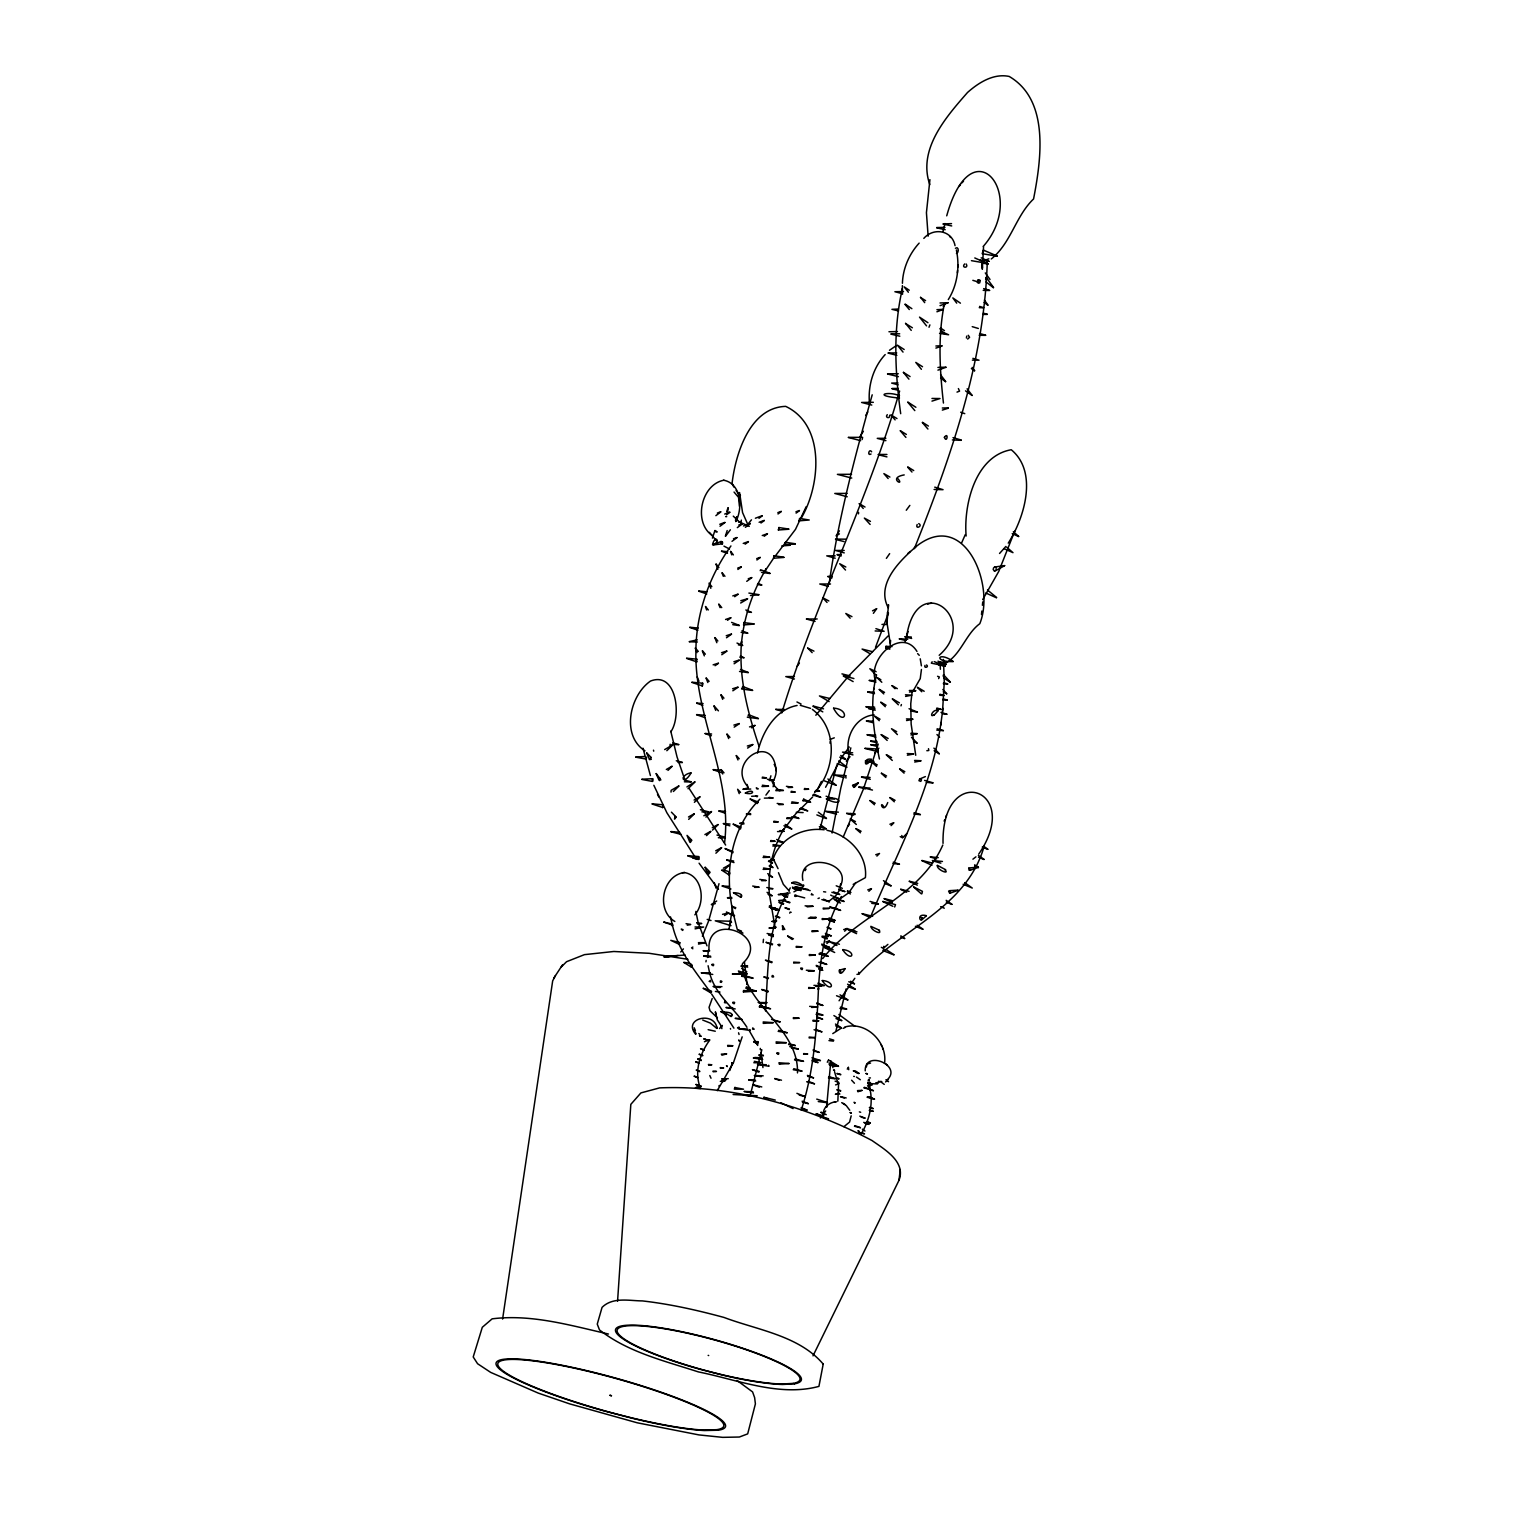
<?xml version="1.0" encoding="UTF-8"?>
<svg xmlns="http://www.w3.org/2000/svg" width="1513" height="1513" viewBox="0 0 1513 1513"><rect width="100%" height="100%" fill="white"/><g stroke="black" fill="none" stroke-linecap="round" stroke-linejoin="round"><path stroke-width="1.5" d="M782.996 929.947L782.372 925.672M840.566 883.951L840.188 887.999M876.575 674.911C869.294 702.467 873.568 731.536 879.431 758.978M902.542 294.279L902.315 288.737M943.166 664.566C960.925 655.999 964.897 634.76 979.8 623.678C995.97 583.867 963.024 505.758 913.928 548.368M888.263 353.153L896.869 355.328M888.963 331.744L897.474 331.574M898.136 384.832L891.649 383.092L898.041 382.978M899.479 398.051C871.658 395.612 887.772 390.732 899.516 395.706M887.62 374.014L898.4 376.661M902.296 290.912L902.391 285.617M943.469 659.422L944.263 682.231L942.542 711.394M771.8 780.443L774.24 785.985L773.483 784.793L777.871 789.483M827.895 576.604L832.112 577.796M844.235 552.888L835.554 550.467L844.197 550.448M832.074 895.828L830.694 895.11M828.405 586.439L819.762 583.999L830.505 583.999M806.524 619.044L817.19 618.968M775.772 709.408L784.377 709.427M730.363 923.535L730.836 921.36L731.573 922.325M731.025 925.672L715.252 920.812L731.006 921.266M724.576 842.836C732.614 777.001 694.864 717.427 695.885 652.443C695.791 614.335 708.841 576.831 730.93 545.947M812.821 795.006L820.632 797.351M890.23 643.347L887.015 622.789L888.471 604.708L888.32 607.961C875.705 584.094 899.516 561.001 916.14 546.533M799.904 808.604L807.753 810.93L801.077 807.753L800.301 809.342M887.015 622.789L887.129 619.838M887.318 615.432L887.45 612.311M901.408 704.566L900.991 705.852M801.247 1109.994C814.164 1070.674 816.736 1028.935 818.495 987.857L818.401 989.672C820.178 957.578 824.944 924.67 841.379 896.509M987.27 261.238C984.566 361.04 950.958 456.85 914.344 548.652M817.115 1015.601L817.209 1013.842M826.722 1105.057L826.59 1107.346L830.826 1060.745M904.207 474.912C887.034 477.9 905.266 487.243 897.89 478.694M711.658 991.734L710.599 992.736L703.28 988.405M876.575 608.888L873.36 613.332M889.644 553.645L886.372 558.354M834.287 737.833L830.202 739.327M948.292 299.593C957.464 284.992 959.866 266.685 956.386 249.948M617.569 1301.18L630.826 1104.358L640.907 1092.916L659.611 1087.885C733.257 1084.821 807.223 1106.362 872.018 1140.537C884.254 1149.237 906.192 1161.662 898.987 1180.31L813.011 1355.856M953.077 661.616C933.048 662.108 937.965 650.59 953.152 661.446M765.483 1010.892C768.377 971.516 766.278 928.396 787.29 893.237M957.37 272.87L957.54 270.411M957.729 267.271L957.899 264.926M733.616 914.873C724.084 875.025 729.55 828.954 759.923 799.167M907.214 633.039C918.902 570.704 980.254 619.441 939.176 655.299M873.682 689.55L873.776 688.377M921.436 669.503L920.244 678.618L912.887 691.384M906.23 640.112L906.817 633.72M902.41 283.29C902.921 268.406 909.162 254.071 919.148 243.12M841.947 673.871L850.193 675.971M763.157 942.599L763.479 939.308M884.5 1063.412C887.828 1042.211 865.966 1020.613 844.67 1027.081M890.136 645.143L890.609 640.453M982.391 605.295L982.75 601.909M981.483 614.505L981.842 611.044M1004.632 565.578L994.741 567.035M929.89 324.879L929.001 327.262M920.434 297.418L925.578 300.633M920.604 297.323L924.689 302.638M926.542 325.862L919.526 317.125L927.942 322.704M921.398 369.304L915.781 362.401L922.533 366.732M905.549 323.479L912.377 327.791M876.122 671.734L869.824 668.727L875.781 674.836M910.07 376.586L903.431 372.33M903.034 352.094L897.379 345.153L904.169 349.522M908.367 292.236L904.15 286.865L909.256 290.231M888.15 478.524L883.876 473.607L889.909 477.068M898.987 1180.31L900.273 1169.53M833.512 708.235C844.481 728.018 851.252 709.37 833.682 708.122M863.261 508.5L859.1 503.621L865.02 507.025M807.677 648.15L813.937 651.12M740.765 524.671L741.332 520.113M707.573 957.464L708.481 950.069M736.339 521.247L736.907 516.671M727.583 512.472L728.15 507.895M758.335 788.878L756.273 787.914L757.03 788.992M870.505 917.105C896.642 853.351 931.195 791.564 941.048 722.401M829.086 584.377C837.918 520.094 854.769 457.21 872.207 394.817M940.651 725.446L942.958 708.292M772.481 782.58C775.583 777.323 778.098 769.777 774.145 764.387M750.429 1096.131L743.488 1095.072L754.798 1096.244M837.843 1101.124L838.524 1085.01L834.533 1071.715M652.595 781.275L652.614 778.703L652.538 781.446L641.909 779.441M502.6 1319.052L552.68 980.84L555.441 975.601M983.545 246.77L982.334 269.238L982.032 264.435L982.485 267.669M832.074 833.02L840.774 788.178L850.836 747.857M761.833 1049.776L750.126 1095.771M747.611 1028.991L738.703 1028.764L750.278 1030.504L749.881 1029.521M729.058 929.058L732.651 907.119M946.722 215.829C972.046 124.312 1028.575 194.837 983.185 246.487M686.921 786.949L694.826 781.843M912.263 690.495L910.75 703.753L911.148 724.084L915.724 755.29M700.027 1087.507C701.9 1090.173 698.136 1084.254 695.242 1088.169L700.614 1088.528M810.174 890.609L795.176 886.94M929.928 179.65L926.429 212.671L928.131 236.179M942.864 309.579L936.925 311.773M947.97 302.713L940.027 302.978M945.871 367.356L937.928 370.137M698.817 1033.53L699.838 1034.419M836.027 1030.637L846.107 988.916M944.244 304.416C937.795 336.888 939.743 370.363 943.45 403.044M739.422 506.325L738.552 497.342L734.051 492.065M902.278 289.04C892.954 329.91 894.977 372.463 900.689 413.692M834.609 1070.542L833.493 1069.994L834.438 1070.164M752.604 690.287L742.713 686.505L742.089 688.264M978.779 854.032C1023.998 788.141 941.464 761.152 943.034 843.346M719.015 883.668L708.595 921.058L702.372 936.244M796.292 812.292L803.119 812.594M827.535 798.769L834.363 799.072L826.098 796.216M886.372 624.491L881.984 624.434M978.344 328.472L972.235 326.657M934.107 489.456L943.053 489.682L934.75 487.148M989.559 290.326L983.677 288.605M987.27 314.42L983.015 314.401M985.549 335.356L979.138 335.262M819.876 829.446L836.897 764.878M900.292 430.713L906.363 434.42M903.412 372.406L908.935 379.158M646.316 758.732L646.543 757.124M696.736 659.819L696.736 661.805M807.715 648.037L812.141 652.67M698.514 857.171L698.628 859.441L698.949 856.585L687.848 855.677M757.54 753.001C762.022 732.595 774.921 709.654 797.105 705.455M782.372 929.247L783.299 928.755A2.402 2.383 -66.2 0 1 784.264 928.982M942.958 231.3L945.02 223.527M905.02 641.701L908.065 631.583M756.784 802.703L758.202 802.59M697.493 923.762L696.85 922.684M934.145 714.741C928.717 718.713 932.897 708.311 937.909 710.694M742.183 1036.859L733.446 1062.712L717.257 1090.646L718.429 1089.19M856.963 974.353L858.949 974.107L858.665 972.254M769.777 779.857L770.911 775.791M773.105 786.76L774.24 782.713M858.571 512.377L858.495 513.834M729.852 1070.504L730.892 1066.854M878.202 744.093L863.45 789.011L843.195 837.086M899.63 391.035C867.97 501.049 815.015 603.422 781.824 712.926M739.403 1027.951L737.55 1027.97L739.044 1027.024M717.294 531.933L715.025 530.496L716.084 532.065M725.389 536.132L727.186 530.533M806.221 506.628L795.498 529.361L775.167 556.198M672.85 925.237L663.64 922.041L672.585 924.14L672.15 925.899M679.11 943.015L679.564 944.339L679.848 942.675M881.776 1081.549L880.301 1081.398M712.434 538.117L714.874 530.666M970.987 869.351L969.114 870.259L968.679 868.197M978.854 282.156L972.84 280.34M983.62 307.706L979.592 306.401M735.45 520.377L736.736 516.689M726.694 511.602L727.98 507.914M983.242 252.047L983.526 250.099L982.164 253.673L997.218 256.245M986.533 263.243L971.441 260.671M988.102 264.037L981.71 263.016M989.01 261.371L981.18 257.815M1014.693 531.214L998.75 571.422L982.712 599.602M875.516 647.318L888.49 613.03M900.386 430.883L905.909 437.389M878.24 749.597L878.297 751.715L865.058 748.481M948.178 302.751L940.027 305.664M660.878 779.933L656.264 773.54M932.14 661.786L931.308 663.148L944.358 665.815L934.24 661.616M898.93 394.477L899.138 398.449M845.71 775.639L845.975 778.079M984.32 845.597C966.845 908.897 899.668 929.171 859.138 973.805M821.389 781.446L817.19 790.297M670.202 744.245L670.013 745.323M944.15 821.124L944.698 819.8M945.89 816.755L946.419 815.431M730.457 1068.008L731.97 1064.339M988.972 261.314L980.367 259.971M670.94 731.63C681.72 716.027 676.576 670.997 650.533 681.039C629.559 695.545 620.954 735.734 644.973 750.826M869.256 1087.847L871.091 1083.516M748.16 715.838L748.462 714.684L758.429 718.486M735.81 521.607C742.978 508.368 741.332 483.441 723.687 480.226M961.606 542.94L965.294 534.6M760.245 570.685L760.604 569.739L770.098 573.351M964.764 413.635L960.698 412.236M773.843 555.952L773.559 558.221L783.885 557.446M773.748 558.127L774.07 555.687M785.342 542.467L785.058 544.718L795.308 543.961M712.188 998.542L709.049 1007.355L710.032 1010.797L717.427 1017.814M956.443 253.465C959.488 252.406 958.448 245.692 955.441 248.264M826.041 828.916L819.384 826.609M835.933 785.285L824.453 780.878M855.828 882.552L848.774 892.746L839.715 899.081M710.391 991.318L710.599 992.736M788.84 890.741L790.278 887.904M942.826 845.011C919.242 898.268 857.512 914.609 822.656 958.618M829.994 743.205L830.334 741.105M861.351 1133.823C870.221 1118.523 874.684 1099.365 867.857 1082.438M905.587 323.347L911.242 330.382M917.162 524.5C914.892 529.985 923.384 525.938 918.75 523.593M907.819 402.231L914.817 410.609M966.731 336.113L966.429 338.023M1018.703 536.415L1013.313 531.725M825.587 787.29L841.852 757.105L849.247 747.025M996.102 569.871L994.306 571.101L993.133 569.323M993.341 568.283L994.325 567.186M801.36 517.957C820.576 485.2 825.493 425.115 785.682 406.373C749.881 407.451 735.564 453.805 732.084 483.271L733.786 486.997M924.973 665.398C923.422 668.803 929.682 667.063 926.561 664.945M839.185 890.779L835.516 895.999L828.67 901.445M847.261 1069.143L848.339 1067.346M900.235 836.613L902.505 837.805L901.786 835.498M730.59 1029.124L730.401 1028.518M883.743 806.694C878.977 799.356 882.798 815.431 887.734 802.552M871.242 759.28C862.977 757.502 865.247 768.093 867.781 762.344M945.701 381.598L940.556 374.789M865.625 415.508L867.819 411.971M860.084 436.501L863.375 431.243M712.547 544.604C715.309 533.597 721.266 542.335 712.661 544.737M805.048 870.675L806.07 869.086M708.084 871.866L708.5 874.249L709.994 872.453M883.989 949.332L882.836 950.504L893.861 954.892M561.001 967.223L566.562 961.701L584.434 954.646L613.824 951.488L649.285 953.303L687.904 959.299M839.393 530.836L836.103 535.848L839.412 533.862M743.753 622.6L754.041 623.886M743.639 624.869L744.056 622.354M553.834 978.06L562.571 964.802M888.112 1079.507L885.559 1081.965M651.365 759.28L649.607 759.621L646.618 753.02M709.862 1039.923C700.387 1052.745 694.543 1069.729 699.479 1085.521M948.594 891.1L949.71 893.313L958.069 890.344M773.824 557.862L764.595 571.706L766.316 568.642C752.358 591.734 743.621 617.928 741.332 644.841L741.559 641.493C738.42 677.351 747.744 712.68 759.072 746.382M1008.244 543.148C1024.566 517.635 1038.202 471.924 1011.251 449.739C975.393 456.037 963.535 504.434 966.126 535.999M839.072 1000.774L854.826 978.287M820.368 1117.994L825.701 1110.977M694.826 914.835C705.89 902.429 702.637 875.346 684.292 872.547C662.24 875.384 655.64 910.391 674.836 921.455M797.219 666.231L799.394 663.091M906.268 510.24L909.843 505.399M839.81 887.072C854.769 861.294 796.651 850.665 802.892 880.415M725.578 536.207L730.363 529.777M972.065 395.498L965.54 390.865M985.663 279.64L985.852 277.692M678.789 785.947L671.167 790.316L671.016 792.093M690.987 772.821C678.599 775.11 682.798 786.911 691.044 773.03M815.829 715.252L849.436 675.101L888.15 635.914M1005.842 546.458L999.545 553.474M943.204 306.685L945.341 304.037M747.006 525.295L751.45 519.829M765.918 795.119L769.304 790.58M732.973 852.689L724.992 848.547L733.03 851.611M846.334 761.209L850.041 756.708M734.391 916.216L726.353 912.15L734.58 915.535M885.181 354.572C872.831 367.924 867.592 386.609 869.597 404.519M919.261 655.318L917.616 653.597M874.892 752.85L878.864 748.141M958.977 186.477L960.509 184.681M962.117 182.789L963.516 181.144M887.28 414.657C884.367 417.72 890.59 419.233 889.663 415.205M814.618 792.396C835.762 769.966 838.599 729.153 812.368 709.408M977.871 280.075L977.266 282.288M812.576 797.067L795.914 813.616L782.656 830.788L783.885 828.954C771.876 848.698 767.866 872.32 769.361 895.166L769.209 893.162L775.167 928.207M680.737 951.98L683.403 948.878M796.481 896.093L795.611 896.396A2.364 2.345 -59.3 0 1 794.684 896.169L794.987 894.977A2.364 2.345 -60.1 0 1 795.914 895.223L796.368 895.545M706.174 960.396L705.928 961.833M867.63 763.573L871.356 759.413M719.526 1028.556L722.363 1025.436M854.694 786.987L858.401 782.921M933.88 715.346L938.041 710.845M702.656 683.214L702.335 685.919L702.656 683.214L691.971 682.212M943.299 676.387L943.299 675.063M858.117 1073.474L859.157 1073.436M891.081 825.625L893.748 822.921M666.836 750.713L672.226 745.379M876.897 856.074L879.526 853.483L875.743 854.713M667.971 770.42L672.037 766.41M902.75 837.559L906.817 833.587M673.38 791.488L678.864 786.136M688.037 788.727L694.902 782.051M722.798 1081.795L725.786 1078.901M694.391 802.325L699.933 796.973M991.28 258.988C1011.138 242.988 1015.582 216.094 1033.568 198.96C1041.171 159.64 1049.852 100.217 1009.19 76.444C993.663 73.154 978.665 82.591 967.545 92.463C945.814 117.239 917.559 149.409 929.795 184.605M688.661 819.365L694.24 813.975M705.909 817.077L711.507 811.706M868.878 891.289L871.488 888.793M706.514 835.611L710.732 831.564M712.453 830.107L718.089 824.717M841.02 972.424C838.429 963.894 837.767 980.802 845.105 968.755M881.322 947.289L883.289 948.329L883.838 946.287M926.278 915.63C915.252 912.831 921.379 924.859 922.136 917.861M715.895 853.219L721.588 847.828M690.193 839.847L690.344 842.457L691.744 840.32M723.536 870.599L729.247 865.228M826.892 943.526L829.54 941.029M844.632 931.176L847.337 928.642M743.167 789.294L750.732 789.048M778.798 527.545L788.765 529.039M778.325 529.909L779.063 527.526M742.845 963.251C772.803 935.166 705.323 909.786 709.086 950.712M883.611 948.14L887.904 944.377M785.455 542.297L795.346 543.772M921.909 919.715L926.391 915.8M785.152 544.718L785.644 542.202M779.706 1063.904L778.968 1062.769L789.181 1063.526L779.252 1064.112M854.372 1076.481L853.691 1076.367M832.774 1033.606L841.323 1028.121M725.975 1002.835L724.462 1002.646L725.124 1001.19M710.826 981.842L709.181 981.407L710.467 980.329M907.781 553.512L910.259 551.451M742.202 976.093L742.108 974.939M887.072 1079.96C903.034 1065.549 864.528 1049.36 865.228 1070.826M964.708 263.924C960.642 267.896 969.001 268.69 966.259 264.019M889.493 350.278L895.942 345.872M972.916 859.176L975.923 856.85M923.819 238.373C933.521 227.234 952.112 230.146 955.043 245.673M819.346 898.003L818.041 898.514M715.876 515.668L720.755 511.98M726.543 514.798L729.796 512.34M720.963 541.541L722.382 541.957M720.018 526.24L724.897 522.571M737.323 527.621L742.221 523.971M745.379 527.299L750.278 523.668M758.959 518.316L762.23 515.876M732.008 541.332L736.907 537.701M760.982 523.006L764.273 520.585M778.004 513.985L781.294 511.564M745.134 544.188L748.405 541.767M764.141 536.302L767.45 533.881M796.103 513.115L799.412 510.694M871.034 454.032C866.873 456.415 869.2 447.848 871.658 451.782M737.89 569.474L741.2 567.072M756.897 559.98L760.207 557.559M734.902 1087.299L734.372 1089.133L743.526 1089.19L735.129 1087.582M746.741 581.332L751.715 577.758M734.694 596.708L738.004 594.325M727.488 620.292L730.817 617.928M726.486 637.748L731.498 634.212M721.777 654.732L726.826 651.214M715.063 665.701L718.429 663.375M734.127 663.772L739.195 660.273M732.84 690.798L737.947 687.318M825.72 892.008L823.602 891.724M734.164 727.148L739.309 723.725M711.432 904.509L716.689 901.01M751.488 727.81L754.93 725.54M747.592 748.084L752.793 744.68M827.289 1062.239L828.481 1060.046M944.963 869.918C950.202 874.911 936.887 870.107 937.266 865.531M921.871 893.805L922.419 891.365L913.776 886.94M724.5 915.516L728.169 913.322M740.67 603.006L747.535 598.959M664.68 749.578L672.15 745.19M800.018 888.623L793.909 891.838M666.325 769.512L671.961 766.221M769.342 906.06L776.926 910.372L770.93 908.046M694.089 800.055L699.876 796.765M688.491 817.001L694.183 813.767M703.829 815.772L711.45 811.498M738.552 1032.793L739.063 1034.495M712.264 827.724L718.032 824.509M704.907 834.571L710.675 831.356M843.951 1126.674L849.549 1122.098L851.195 1115.838M683.422 777.19L684.538 778.609M715.706 850.817L721.531 847.62M611.498 1395.743L609.777 1395.232L611.384 1395.761M995.138 570.968L1004.651 565.654M723.346 868.197L729.19 865.02M919.658 779.025L918.939 780.689L920.793 781.389L921.512 779.706L919.658 779.025L925.37 776.585M858.268 782.769L852.538 785.474L853.824 787.46M853.2 884.367L865.398 877.635C867.857 854.75 848.282 834.911 826.987 830.297M659.725 777.966L659.592 780.613M803.592 884.954C805.181 888.623 797.389 879.242 791.753 882.817M754.287 1029.086L753.512 1029.275A2.459 2.421 -73.7 0 1 752.547 1029.029L752.869 1027.8M938.646 678.599L939.346 676.973L937.568 676.292M773.691 976.812L772.935 977.001A2.421 2.383 -71.2 0 1 771.97 976.755L772.292 975.545A2.421 2.383 -71.4 0 1 773.238 975.79M813.2 894.902L811.271 894.694L811.8 893.578M872.509 610.836L876.67 608.661M950.051 893.237L950.486 890.987M968.944 867.97L978.173 867.138M860.689 1112.282L859.365 1111.866M786.23 1042.646L776.131 1041.871L776.604 1043.214M763.535 1023.355L763.214 1021.937L773.313 1022.675L763.365 1023.374M713.625 544.661L721.134 541.408M743.734 991.98L753.474 991.318L743.583 990.523L743.261 991.885M682.685 930.438L681.247 929.133L683.063 929.625M742.807 973.767L732.33 974.032L742.807 973.88M843.119 1028.348L844.935 1027.592M869.275 1080.377L868.065 1080.244L869.37 1079.828M889.909 824.245L893.616 822.769M740.576 827.025L740.67 828.765M769.342 907.233L770.249 905.89M978.249 279.81L979.8 279.943M717.332 513.058L720.718 511.772M724.689 514.061L729.777 512.151M719.772 524.273L724.859 522.382M704.434 1041.719L709.086 1039.979M755.384 518.221L762.193 515.687M738.779 525.03L742.202 523.763M970.117 870.334L978.211 867.327M777.833 512.623L781.256 511.356M743.431 525.976L750.259 523.46M759.11 522.269L764.254 520.377M795.951 511.772L799.394 510.505M733.483 538.76L736.888 537.512M762.249 535.545L767.413 533.673M983.11 260.917L988.859 258.836M743.242 543.432L748.387 541.559M756.727 558.6L760.188 557.37M737.72 568.094L741.162 566.864M867.724 889.909L871.356 888.642M748.235 578.76L751.696 577.55M835.592 1084.897L839.261 1083.63M732.784 595.914L737.985 594.117M839.053 1093.048L835.384 1094.296L839.904 1094.012M935.904 348.103L941.956 346.042M725.578 619.479L730.798 617.72M726.24 635.725L731.479 634.004M843.649 929.625L847.204 928.471M931.97 401.115L939.989 398.543L931.97 398.449M721.531 652.708L726.788 651.006M942.334 410.099L948.348 408.188M713.134 664.831L718.41 663.167M733.881 661.748L739.157 660.065M825.909 941.994L829.408 940.878M732.595 688.755L737.928 687.11M858.117 1091.63L861.994 1090.457M733.9 725.086L739.29 723.517M740.803 600.699L747.517 598.751M749.521 726.902L754.911 725.332M839.564 970.155L844.992 968.566M711.488 904.717L715.309 903.62M759.507 1006.902L759.791 1005.597M747.346 746.004L752.774 744.472M721.852 1055.204L726.675 1053.88L721.285 1054.164M743.148 789.162L748.368 787.838M745.361 793.02C754.249 787.895 755.63 795.554 745.379 793.152M879.091 930.382C882.76 935.601 870.921 930.363 870.883 926.353L879.564 930.344M866.022 761.682L867.346 761.833M853.086 785.096L854.864 785.758M927.696 604.141L929.095 603.8M930.457 603.46L931.516 603.214M760.32 1048.396L760.32 1049.606A2.44 2.402 -76.1 0 0 761.266 1049.852M835.1 1101.956C828.443 1102.58 821.616 1108.953 823.715 1116.046M713.72 544.869L722.476 543.829L722.571 542.259M722.552 914.325L728.169 913.096M689.361 641.588L697.266 639.867M941.105 663.337L945.077 662.486L938.987 662.202M695.072 928.85L703.677 927.053L695.015 926.996M698.495 944.093L704.963 942.75M909.464 692.103L915.668 690.836M905.606 696.415L911.809 695.148L905.455 694.789M906.571 720.547L912.774 719.318M675.195 816.472L674.495 819.119L676.141 817.152M910.939 734.94L917.124 733.767M907.384 755.195L913.53 754.06M687.242 925.181L690.533 924.575M698.231 924.178L701.54 923.573M914.703 762.041L920.85 760.926M725.616 516.614L726.713 516.652M870.561 1063.053L867.119 1063.998L866.363 1066.93M983.412 250.118L997.313 256.075M663.148 804.821L662.713 807.507L663.148 804.821L652.216 803.819M776.282 1043.308L786.23 1042.76M692.841 948.783L691.554 947.857L692.878 947.043M666.06 956.859L670.675 956.254L667.025 956.538M727.829 1046.391L732.727 1045.823M790.032 892.916L780.821 893.994L786.855 894.24M787.479 893.483L778.23 894.561L788.292 894.902M778.609 900.575L785.569 899.781M708.595 1065.152L711.848 1064.774L708.424 1064.433M720.415 1068.31L723.668 1067.951L720.245 1067.611M713.19 1071.79L716.462 1071.431L713.02 1071.091M772.008 921.398L776.68 920.887M769.209 927.98L776.245 927.223M720.301 1081.341L725.219 1080.812L721.777 1080.471M664.037 956.916L685.03 954.968M664.283 956.897L678.146 955.441M834.306 1102.05L836.594 1101.804M798.996 520.926L799.583 518.411L809.228 519.999L798.921 520.85M874.136 714.855C855.942 716.33 844.367 737.115 849.001 754.041M708.632 1040.396L707.762 1039.998L708.878 1039.809M778.401 529.985L788.727 529.247M807.148 906.854L812.954 906.325M823.242 909.01L829.048 908.481M684.708 872.528L682.458 872.717M810.401 918.051L816.245 917.54L810.325 917.124M808.339 918.221L816.226 917.54M822.164 919.526L828.065 919.015L822.164 918.599M743.545 624.945L754.004 624.075M811.951 931.686L817.89 931.195M851.554 474.288L837.389 474.363L851.762 478.07M750.467 595.517L758.826 594.836M822.07 937.114L828.008 936.623M796.16 947.327L802.098 946.854L796.178 946.4M967.658 339.063L969.568 337.304L968.263 335.281M819.176 954.381L825.133 953.928L819.195 953.455M809.266 955.516L815.223 955.062M746.457 813.956L750.618 813.635M793.625 963.062L799.564 962.627M781.786 545.909L789.937 545.304M743.829 823.015L739.63 823.337L743.923 823.999M808.301 971.27L814.259 970.835M861.956 1090.362L857.512 1090.589L857.833 1091.611M815.904 986.419L821.843 986.003M808.604 988.405L814.542 988.008L808.623 987.497M811.63 1007.431L817.568 1007.053M727.507 897.701L731.725 897.436M949.502 890.665L958.032 890.136M729.379 873.001C725.937 877.578 736.245 871.261 721.625 870.107L728.736 874.684M793.304 1018.571L799.223 1018.211L793.323 1017.644M812.973 1021.162L818.892 1020.821L812.992 1020.254M723.914 480.207C700.973 484.425 692.897 522.647 712.472 535.678M936.925 309.692L942.977 309.352M809.133 1037.956L815.072 1037.615L809.152 1037.048M751.639 796.292L757.673 795.951M635.838 756.954L644.33 756.538M741.162 966.013L747.554 965.691M803.592 1054.239L807.545 1054.031M641.909 779.233L652.614 778.703M772.84 846.032L779.857 845.672L773.048 844.594M762.155 778.098L766.486 777.89L762.382 777.134M769.285 780.538L773.597 780.349M761.966 786.552L768.453 786.268M788.197 787.554L792.49 787.365M775.866 790.675L780.197 790.486M804.254 789.446L808.547 789.256M779.063 790.732L783.356 790.524M935.885 346.004L941.956 345.739M790.977 792.245L795.29 792.056L791.242 791.299M815.223 791.431L819.498 791.242M791.469 803.233L797.937 802.949M778.968 804.689L783.28 804.5M786.76 818.609L791.072 818.438M773.654 822.164L778.004 821.994M937.928 367.451L945.984 367.167M777.531 831.583L784.018 831.337M770.571 841.455L774.921 841.304M763.063 857.493L769.625 857.266M728.264 1078.674L721.701 1078.882L726.183 1079.771M763.1 869.37L769.663 869.181M761.606 880.698L765.994 880.566M754.495 887.375L758.883 887.242M768.623 888.831L772.992 888.717L766.826 887.526M942.334 408.018L948.348 407.886M771.308 908.557L775.696 908.462M943.223 223.943L951.526 223.621M768.907 934.826L773.37 934.75M936.66 227.536L944.963 227.385M901.464 293.446L894.902 291.725L903.507 291.536M898.4 309.049L891.932 309.333L898.514 310.94M891.081 333.862L899.687 333.787M698.439 942.656L704.963 942.618M733.124 1094.523L757.238 1095.752M888.207 352.983L896.736 352.926M887.564 373.787L898.249 373.73M920.812 917.351L921.871 917.616M892.065 388.463L898.382 388.444M877.483 1083.932L867.819 1083.592M871.791 405.068L861.597 402.458L873.323 402.307M848.396 437.352L862.618 437.352L862.164 439.508M885.861 438.259L877.256 438.354L885.899 440.661M849.512 824.358L848.112 826.098M878.315 454.467L886.921 454.467M753.814 1062.731L760.623 1062.75M847.167 493.408L834.779 493.446L847.223 496.756M835.554 539.101L846.032 539.176M841.285 554.552L836.992 554.609L841.304 555.914M835.157 555.838L826.741 555.857L835.195 558.221M827.857 576.396L832.093 576.434M709.729 950.826L703.072 950.712L707.725 951.431M703.999 955.8L708.406 955.876M703.885 956.046L710.562 956.14M794.42 676.519L785.795 676.595L794.438 678.997M710.108 972.935L701.219 972.783L712.755 974.429M721.966 986.684L713.039 986.495L719.999 987.554M909.332 690.476L915.649 690.628M758.353 1002.457L767.167 1002.665M732.614 1007.677L725.937 1007.526L735.205 1008.925M778.684 900.689L784.699 900.84M739.592 1018.476L735.148 1018.362L742.089 1019.44M689.38 641.777L697.398 642.004M718.353 837.729L725.143 837.918M758.089 1041.7L753.644 1041.568L758.278 1042.344M983.204 290.326L989.559 290.515M813.238 795.725L814.013 794.155L820.689 797.219M803.516 799.148L810.628 802.287L802.703 800.472M701.919 811.876L708.632 812.065M772.084 921.493L776.112 921.625M979.251 307.669L983.545 307.801M803.063 800.793L803.857 799.204M769.266 928.093L775.356 928.282M763.233 1055.185L758.769 1055.034L763.422 1055.828M754.722 1057.53L761.323 1057.738M753.455 1057.946L762.344 1058.23M906.438 718.902L912.755 719.11M684.387 781.786L691.025 781.994M766.372 1064.736L757.465 1064.452L769.039 1066.249L768.642 1065.284M677.937 762.42L682.306 762.571M763.195 1075.838L754.287 1075.535L761.228 1076.67M748.784 1079.885L755.422 1080.112M972.386 360.132L979.024 360.189L972.878 358.354M672.112 744.453L678.675 744.699M744.301 1091.44L753.171 1091.762M910.807 733.313L917.105 733.559M952.377 439.943L961.171 440.321M800.301 705.323L810.514 708.349M907.252 753.569L913.512 753.852M914.571 760.434L920.831 760.717M805.105 905.852L812.935 906.211M823.148 908.103L829.029 908.386M905.039 636.708L911.356 637.03M899.365 638.789L907.762 639.224M885.899 646.297L892.027 646.618M885.653 647.98L889.701 648.207M811.97 930.76L817.89 931.081M822.089 936.188L828.008 936.509M869.294 680.339L875.743 680.699M867.819 691.876L874.268 692.254M866.098 706.703L874.665 707.195M868.538 708.368L874.987 708.746M875.138 630.959L884.122 631.299L875.914 628.651M866.457 720.85L872.85 721.228M809.285 954.59L815.223 954.949M867.195 734.694L875.724 735.205M870.675 741.011L877.029 741.408M870.864 744.661L877.2 745.058M793.644 962.136L799.564 962.514M865.039 748.273L877.786 749.067M852.651 752.774L842.514 752.131L852.973 754.911M865.474 760.793L873.984 761.342M806.334 970.23L814.259 970.722M845.805 775.639L833.531 774.845L844.008 777.644M861.54 776.926L870.088 777.474M858.854 787.025L865.228 787.441M863.696 787.668L870.126 788.103M826.401 798.826C842.363 795.29 843.781 807.904 826.438 799.034M813.937 985.36L821.843 985.89M825.985 811.327L838.353 812.159M846.637 813.294L855.148 813.881M727.602 1045.388L732.708 1045.729M708.689 1355.516L708.16 1355.402M809.663 1006.372L817.568 1006.939M722.249 885.899L729.001 886.429M693.03 857.795L697.436 858.155M670.94 831.545L679.696 832.282M803.611 1053.596L807.545 1053.918M718.959 810.892L725.521 811.441M723.422 823.507L730.023 824.055M943.318 683.687L947.611 684.084M713.247 769.606L719.734 770.174M939.63 695.186L943.98 695.583M942.958 699.876L947.289 700.254M936.566 708.992L940.954 709.389M705.153 733.427L711.602 734.013M942.769 713.89L947.1 714.287L940.973 712.396M696.699 703.034L703.11 703.621M696.623 714.59L705.134 715.365M936.774 730.098L943.337 730.703M686.637 658.212L697.153 659.195M689.833 627.252L698.193 628.065M926.278 782.334L932.897 782.978M930.325 856.85L938.268 857.625M932.443 860.5L942.448 861.464M698.779 590.997L707.044 591.829M913.72 814.013L920.339 814.694M721.569 551.091L727.677 551.715M892.897 863.488L899.479 864.188L893.275 862.164M871.772 903.356L878.372 904.074M824.131 829.786C803.441 827.025 779.857 838.126 773.219 858.817L778.041 868.632M746.476 814.089L750.732 814.599M839.961 1008.415L846.58 1009.19M816.074 1014.353L822.769 1015.166M828.973 1040.585L833.455 1041.133M813.597 1059.819L820.368 1060.67M828.443 1077.937L835.176 1078.788M818.268 1101.559L827.403 1102.75M704.037 955.913L708.614 956.519M703.923 956.159L710.845 957.067M747.309 717.2L758.335 718.675M727.507 897.833L731.838 898.419M741.578 688.982L752.509 690.476M715.403 991.45L719.999 992.074M739.535 671.45L748.235 672.642M758.391 1002.571L765.238 1003.516M741.143 632.358L747.63 633.266M738.401 644.897L742.77 645.503L737.001 643.063M739.838 657.19L744.15 657.796L740.368 656.112M747.195 611.782L751.45 612.387L745.833 609.985M732.765 624.68L739.271 625.588M761.512 572.33L770.004 573.54M757.427 584.51L761.644 585.115M704.018 1038.901L705.663 1039.147M722.249 543.886L720.888 542.637M741.181 966.164L747.706 967.11M754.76 1057.644L759.318 1058.306M753.493 1058.06L762.684 1059.403M767.431 779.29L773.654 780.197M804.481 788.5L808.585 789.124M815.488 790.505L819.535 791.11M786.42 786.325L792.528 787.233M762.344 785.209L768.491 786.117M777.285 789.483L783.412 790.391M776.15 789.748L780.235 790.353M748.822 1079.998L755.687 1081.02M769.134 797.37L773.219 797.994L764.349 798.126M744.339 1091.554L753.512 1092.934M791.847 801.89L797.994 802.817M777.19 803.441L783.337 804.368M787.025 817.682L791.11 818.306M748.897 593.077L758.864 594.647M773.918 821.219L778.041 821.862M779.97 830.561L784.074 831.204M715.271 1031.242L708.141 1029.672M770.836 840.509L774.959 841.152M726.694 859.932L733.692 861.029M794.514 1059.932L803.441 1061.37M793.228 1069.729L802.136 1071.147L793.758 1068.689M786.117 544.472L789.994 545.096M774.221 555.763L783.923 557.238M788.595 1044.518L795.271 1045.596M791.469 1047.998L798.183 1049.076M763.46 856.131L769.663 857.133M697.247 922.779L701.578 923.422M775.545 1021.18L780.008 1021.918M778.136 1031.336L787.1 1032.793M763.498 868.008L769.701 869.029M686.07 923.687L690.571 924.424M762.779 1007.318L767.261 1008.055M759.318 1006.92L770.571 1008.774L760.112 1005.691M759.81 879.393L766.032 880.434M747.252 989.672L756.254 991.166M752.68 886.051L758.921 887.11M741.635 976.263L752.869 978.155M854.75 1103.204L854.07 1102.277L855.167 1102.826M769.493 907.252L775.734 908.33M767.129 933.502L773.408 934.599M939.554 333.333L948.594 334.77L940.424 331.101M795.195 886.826L803.063 888.244M797.918 887.583L807.81 889.36M793.285 888.301L801.134 889.701M635.838 757.181L646.373 759.129M770.514 859.706L774.334 860.462M702.713 1020.046L710.448 1023.147L716.746 1028.386M754.287 1061.313L760.68 1062.599M939.478 663.242L946.022 664.566M938.59 664.888L945.095 666.193M910.599 710.845L917.351 712.226M777.758 841.455L783.469 842.609L776.642 839.45M853.275 1070.882L856.755 1071.601M738.798 972.178L746.911 973.842M791.526 816.888L799.015 818.476L794.003 816.055M757.048 796.821L755.838 795.781M943.204 224.075L951.715 225.948M936.679 227.82L945.171 229.711M840.623 1090.589L836.84 1089.738L840.623 1091.1M846.164 1097.946L840.471 1096.679L844.273 1098.041M836.576 1066.211L829.105 1064.528L834.703 1066.514M840.661 1074.325L836.897 1073.474L840.661 1074.835M891.1 334.184L899.819 336.208M905.077 636.897L911.62 638.448M899.403 638.997L905.871 640.51M958.391 388.576L959.564 391.129L957.01 392.113M892.065 388.784L898.476 390.297M885.937 646.486L890.136 647.488M885.672 648.188L889.852 649.172M718.883 1086.012L719.356 1085.445M978.079 283.215L979.668 282.874L980.273 280.662M869.332 680.547L875.97 682.136M867.857 692.084L874.495 693.692M866.136 706.893L872.736 708.5M868.575 708.576L875.214 710.183M861.256 1117.199L865.19 1118.164L859.8 1116.14M866.401 1121.984L870.297 1122.949M865.171 1123.44L869.086 1124.386L863.715 1122.362M854.467 1126.277L860.367 1127.715M858.646 1132.443L864.528 1133.861L860.954 1132.499M848.434 437.522L860.651 440.642M878.315 454.77L886.958 456.888M866.476 721.058L873.077 722.666M867.214 734.902L876.008 737.058M863.866 1087.885L869.71 1089.322M869.464 1089.738L873.341 1090.684M867.062 1097.247L874.59 1099.138L869.256 1097.114M869.351 1107.667L873.266 1108.632L869.691 1107.251M869.256 1110.391L873.152 1111.336M870.694 741.219L877.256 742.826M870.902 744.869L877.427 746.457M865.493 761.001L874.192 763.157M763.952 1097.265L775.299 1100.083M861.578 777.134L870.297 779.308M863.715 787.876L872.471 790.07M858.873 787.233L865.379 788.859M679.734 942.58L670.789 940.348L679.299 944.339M759.148 1071.355L752.434 1069.672L758.883 1072.187M774.732 1078.523L781.483 1080.206M752.755 1084.689L761.777 1086.939M921.928 860.443L932.424 863.091M850.495 813.521L854.826 814.618M846.656 813.502L853.181 815.148M826.003 811.516L836.538 814.183M835.573 539.403L843.97 541.559M909.332 881.19L917.748 883.346M900.727 889.209L909.067 891.365M764.065 976.925L768.509 978.079M768.32 991.204L761.644 989.483L767.942 991.998M608.434 1334.031C570.477 1325.426 531.328 1313.889 492.141 1318.844L482.307 1327.279L473.21 1356.972L477.578 1363.724L490.704 1372.404L538.288 1393.114L569.493 1403.818L637.276 1422.806L698.93 1434.91L722.647 1437.35L739.346 1437.028L747.687 1433.87L755.403 1403.875L754.628 1397.615L752.585 1391.922L736.907 1380.348M716.992 835.081L725.389 837.237M884.254 898.571L892.575 900.727M882.892 901.389L895.507 904.642L894.675 906.987M772.122 961.909L765.427 960.188L771.762 962.722M684.954 780.197L691.082 781.805M700.406 809.72L708.708 811.876M862.221 913.644L872.642 916.348M773.389 936.112L768.963 934.958L773.143 936.679M772.651 944.055L765.975 942.315L772.292 944.85M815.072 621.408L806.448 619.025M676.292 760.774L682.382 762.363M789.389 908.954L784.944 907.8L789.124 909.521M779.346 909.653L774.94 908.481L779.1 910.221M846.486 928.604L854.788 930.779M848.623 929.625L856.982 931.838M779.8 917.389L775.375 916.235L779.554 917.956M872.547 651.706L862.088 649.058L869.862 653.635M672.68 742.902L678.732 744.491M795.914 895.564L804.708 897.89M783.299 895.564L787.668 896.717M785.474 901.143L789.881 902.315M779.271 902.429L783.658 903.583M839.431 944.244L829.086 941.502L836.935 945.493M824.793 947.516L833.115 949.729M843.441 675.744L853.899 678.562M799.223 1095.09L805.067 1096.66M802.401 1102.107L808.226 1103.677M801.379 1108.575L807.242 1110.164L801.134 1107.629M807.639 1076.329L813.446 1077.899M806.656 1081.757L814.391 1083.856M943.582 682.76L947.668 683.895M829.862 698.552L819.441 695.923L829.124 701.578M813.162 705.985L823.545 708.841M782.24 711.356L775.772 709.332M813.351 1050.835L819.119 1052.424M812.311 1061.067L818.079 1062.637L812.084 1060.14M983.374 313.153L987.365 314.25M939.895 694.259L944.036 695.394M943.223 698.93L947.346 700.065M814.07 1029.748L821.748 1031.866M936.85 708.046L940.991 709.2M816.944 1003.875L822.732 1005.464M816.907 1017.587L822.656 1019.176L816.661 1016.641M979.63 333.503L985.663 335.186M937.133 728.774L943.393 730.514M818.211 984.074L823.999 985.682M822.051 945.322L829.729 947.478L821.71 944.093M820.613 954.173L828.311 956.329L820.273 952.944M818.873 962.249L826.59 964.405M816.434 966.334L822.24 967.961M819.006 969.247L822.826 970.325L818.873 968.604M795.044 1058.892L803.498 1061.256M827.308 927.866L831.11 928.944L827.195 927.223M825.606 934.334L831.356 935.961L825.379 933.389M823.167 937.625L827.081 938.741M788.992 1043.705L795.327 1045.483M789.767 1046.599L798.221 1048.982M924.575 780.405L932.935 782.788M833.474 897.133L839.185 898.76M839.658 900.235L844.159 901.521L838.297 898.987M834.854 900.084L839.375 901.37M821.862 899.592L829.483 901.767L823.545 899.195M830.089 907.535L840.661 910.41L834.76 907.857M830.429 919.185L834.968 920.471M741.332 895.545C738.004 900.367 748.16 893.408 733.521 892.651M828.613 920.339L834.344 921.965M771.592 1019.403L780.065 1021.805M778.647 1030.277L787.157 1032.698M838.959 889.928L844.708 891.573M831.847 892.311L839.526 894.486M760.944 1006.145L767.299 1007.961M914.098 812.689L920.396 814.486M745.644 988.008L756.311 991.072M953.02 437.635L961.247 440.018M707.176 919.412L711.015 920.528M742.429 975.053L752.926 978.041M791.734 882.93L803.365 886.315M793.266 888.396L800.963 890.646M930.382 857.058L936.585 858.892M932.481 860.708L940.84 863.167M870.07 901.408L878.429 903.885M823.469 1115.951L816.018 1113.738L821.464 1116.121M822.94 1117.105L828.538 1118.769M824.49 1113.398L820.765 1112.282L826.23 1114.665M840.434 1007.091L846.637 1009.001M696.018 1084.443L701.276 1086.069M816.566 1013.029L822.845 1014.958M694.278 1076.197L697.777 1077.275M697.852 1058.987L701.332 1060.065M695.772 1061.786L699.252 1062.883M699.725 1071.185L696.226 1070.107L699.649 1071.696M829.578 1038.864L833.795 1040.188M704.037 1049.795L700.557 1048.698L703.961 1050.287M699.271 1054.239L702.732 1055.336M811.951 1057.795L820.443 1060.462M828.916 1076.594L835.252 1078.599M691.63 965.124C688.226 969.795 698.514 963.441 683.706 962.363L690.987 966.826M816.736 1099.119L827.479 1102.542M738.382 970.987L747.025 973.767M687.81 855.885L698.628 859.441M692.992 858.003L697.285 859.422M722.231 886.126L730.968 888.982M723.403 823.734L729.833 825.852M652.179 804.027L662.713 807.507M670.902 831.772L681.304 834.438M742.183 973.048L746.609 974.504M718.94 811.1L725.313 813.219M705.134 733.654L711.394 735.734M713.228 769.814L721.625 772.613M731.687 1014.75C728.226 1019.705 738.76 1012.367 723.744 1012.027L731.025 1016.471M696.68 703.242L702.902 705.323M696.604 714.798L704.869 717.559M686.599 658.42L696.831 661.862M691.933 682.42L702.335 685.919M754.174 1041.927L758.051 1043.232M689.815 627.46L697.928 630.202M698.76 591.205L706.798 593.947M720.926 1011.554L724.878 1012.897M835.119 1081.152L838.883 1082.438M721.531 551.299L727.488 553.323M726.675 860.065L733.994 862.58M703.337 988.273L711.261 991.015M746.42 986.816L750.335 988.178M741.502 931.081L737.606 929.682L742.959 933.105M869.616 1109.975L873.209 1111.28M866.741 1121.587L870.353 1122.873M854.958 1125.691L860.405 1127.639M864.358 1087.299L873.398 1090.627M867.554 1096.66L872.963 1098.627M995.157 567.053L996.273 568.302M735.81 907.705L731.914 906.287L735.45 908.613M828.935 1062.958L838.391 1066.419M763.914 1097.36L768.301 1098.986M703.885 1038.958L708.5 1040.679M774.694 1078.637L779.044 1080.244M752.718 1084.783L759.28 1087.204M835.63 1025.833L841.209 1027.913M716.992 1028.235C714.552 1010.552 682.136 1018.495 695.715 1034.268M836.027 1018.589L841.644 1020.689M764.027 977.039L768.245 978.646M836.538 995.743L847.753 1000.017M740.5 669.465L748.33 672.453M847.81 986.514L855.223 989.351M731.592 622.391L739.365 625.399M741.918 630.845L747.725 633.077M816.85 814.921L826.363 818.59M733.275 824.112L740.935 827.063M848.774 981.748L854.391 983.904M757.956 583.47L761.739 584.926M783.242 895.658L787.422 897.266M785.436 901.237L789.635 902.883M779.214 902.523L783.412 904.15M937.984 661.2L946.098 664.396M939.119 663.64L945.171 666.023M909.048 708.727L917.426 712.037M750.24 798.959L757.805 801.928M796.916 1093.332L805.181 1096.585M802.174 1101.18L808.339 1103.601M749.275 526.392L738.59 521.569L739.649 522.212L733.275 516.141M807.412 1075.384L813.559 1077.823M808.358 1081.341L814.505 1083.781M837.219 763.517L846.675 767.28M900.897 937.133L904.585 938.608M813.124 1049.909L819.233 1052.348M839.791 757.181L845.502 759.469M815.753 1029.351L821.862 1031.79M915.403 926.315L922.798 929.285M816.717 1002.93L822.845 1005.389M816.207 965.389L822.353 967.885M817.985 983.128L824.112 985.606M820.576 961.833L826.703 964.329M884.405 883.27L890.93 885.937M940.632 906.684L944.301 908.197M946.306 902.164L951.828 904.415M829.862 906.59L835.895 909.067M829.067 917.918L835.081 920.396M828.386 919.393L834.457 921.89M836.216 885.786L842.306 888.32M838.732 888.982L844.821 891.497M833.55 891.895L839.639 894.41M833.247 896.188L839.299 898.684M833.493 898.817L839.488 901.294M836.519 901.408L840.471 903.034M768.037 894.183L771.952 895.809M963.138 884.254L972.273 888.055L964.746 882.646M768.661 875.497L772.595 877.143L767.696 873.644M974.694 866.098L978.344 867.63M768.472 861.294L772.386 862.94M769.152 865.966L773.048 867.611L769.833 865.247M822.921 1117.18L828.405 1119.488M978.495 857.209L983.98 859.535M982.277 847.034L987.724 849.36M780.784 1102.731L793.077 1108.575M783.961 825.739L791.639 829.048M974.788 257.948L988.197 263.886M770.949 858.836L774.41 860.33M822.921 936.774L827.176 938.646M841.701 1102.655L846.221 1105.549L849.758 1110.239M695.999 1084.518L701.162 1086.788M694.259 1076.254L697.682 1077.767M697.833 1059.043L701.257 1060.575M695.753 1061.861L699.157 1063.374M699.252 1054.315L702.656 1055.828M985.795 592.983L996.462 597.786M822.316 980.462C836.878 981.88 831.658 994.268 822.221 980.651M1004.367 548.803L1012.991 552.661L1006.807 547.271M921.871 860.651L931.932 865.285M909.294 881.398L917.332 885.143M1012.235 533.597L1018.589 536.567M900.689 889.417L906.665 892.216M884.197 898.779L892.178 902.523M882.854 901.597L892.897 906.306M862.183 913.833L870.145 917.597M842.76 949.578C857.323 951.147 852.046 963.592 842.684 949.767M846.429 928.812L856.566 933.634M824.736 947.724L834.684 952.49M651.063 757.446L649.455 759.356M796.954 701.975L801.096 704.037M787.725 936.017L793.474 938.854M847.545 890.779L850.949 892.462M859.006 1073.36L853.767 1070.693L856.793 1072.944M796.178 889.077L792.453 887.166L795.308 889.512M723.971 546.136L729.493 548.992M856.036 828.613L861.105 831.28M926.845 750.713L928.793 750.486L928.49 748.689M850.382 818.911L855.45 821.578M937.341 865.341L945.701 869.729M870.051 800.49L875.214 803.271M828.821 600.945L822.675 597.711L827.044 602.458M851.951 616.661L845.805 613.484L850.174 618.193M889.947 797.54L895.072 800.32M881.455 773.143L886.58 775.98M872.188 762.117L877.294 764.954M899.724 768.831L904.812 771.668M845.824 567.016L839.715 563.725L845.521 570.042M886.429 754.684L891.554 757.559M838.902 1014.504L854.977 1026.362M881.285 734.599L888.169 738.476M843.365 676.065L853.143 681.606M874.854 716.235L880.036 719.205M896.661 731.668L891.497 728.718L897.398 734.58M813.086 706.325L822.788 711.885M880.869 702.202L886.051 705.209M892.462 698.836L899.365 702.845M870.448 521.399L864.358 518.089L870.126 524.444M879.337 689.38L884.538 692.406M754.155 1042.06L757.805 1044.197M892.122 685.616L897.304 688.661M877.389 677.729L880.85 679.753M720.888 1011.686L726.353 1014.883M917.559 687.337L924.178 691.271M748.179 988.027L751.772 990.164M907.876 466.969L913.72 470.562M733.483 892.783L740.689 897.247M828.576 1060.065L838.524 1066.23M934.164 750.694L939.176 753.852M913.493 741.03L916.916 743.186M896.982 418.553L890.911 414.884L895.11 419.895M833.89 1015.563L841.758 1020.519M835.479 1024.055L841.323 1027.743M733.238 824.245L740.311 828.727M922.476 422.297L928.396 426.061M840.018 994.835L847.866 999.847M907.932 402.174L915.876 407.281M847.564 984.188L855.356 989.18M750.183 799.091L757.162 803.573M850.59 981.218L854.505 983.734M844.992 1104.509L843.214 1103.355M943.318 691.687L946.627 693.862M886.202 949.616L893.994 954.722M943.639 677.919L950.221 682.25M900.821 935.866L904.698 938.438M917.105 925.256L922.911 929.114M883.441 880.661L891.044 885.786M767.053 892.33L772.046 895.696M946.173 900.33L951.961 904.244M905.19 304.132L911.866 308.671M940.613 328.037L944.452 330.647M769.152 860.575L772.481 862.845M974.637 864.831L978.457 867.46M741.767 968.415L746.817 971.894M960.415 303.167L952.831 297.91L956.708 303.13M978.363 855.393L984.093 859.365M785.209 824.415L791.734 828.954M984.036 846.542L987.838 849.19M856.471 1077.067L860.311 1079.734M862.334 1129.133L864.982 1131.024M820.443 824.661L826.117 828.859M787.592 936.074L792.207 939.478M940.613 378.099L945.549 381.73M818.306 812.254L826.514 818.306M868.14 1082.154L872.074 1085.086L869.483 1081.946M827.895 778.987L836.065 785.115M881.663 1082.457L884.273 1084.405M971.365 368.529L974.504 370.893M840.774 755.479L845.672 759.186M838.732 760.907L846.826 766.996M885.937 1079.734L888.547 1081.7M984.112 302.354L987.8 305.248M986.003 281.891L993.417 287.754M987.497 590.013L996.632 597.522M847.299 891.422L850.325 894.013M913.701 887.129L921.19 893.729M855.942 828.821L860.462 832.812M850.306 819.1L856.339 824.453M789.673 913.133L790.24 912.093A2.383 2.383 -63.8 0 1 791.167 912.339M869.956 800.68L874.457 804.746M889.852 797.71L894.315 801.795M872.093 762.306L876.557 766.429M881.36 773.332L885.824 777.455M899.63 769.02L904.055 773.143M886.334 754.874L892.273 760.434M881.19 734.77L887.185 740.424M874.76 716.424L879.28 720.699M880.774 702.391L885.294 706.722M887.431 1065.398L885.767 1063.809M879.242 689.569L883.762 693.919M892.367 699.025L898.382 704.793M877.294 677.919L881.814 682.268M892.027 685.805L895.034 688.718M917.464 687.526L921.776 691.744M789.332 891.1L783.337 884.33L778.476 872.698M705.209 867.233L709.71 871.81M716.689 541.03L709.408 532.349M691.573 840.037L687.034 835.384L689.682 841.814M911.526 737.342L917.067 743.034M933.918 748.122L939.308 753.701M671.432 812.178L675.971 816.869M936.963 734.524L939.63 737.304M949.559 236.312L950.675 237.484M646.77 752.888L651.271 757.654M942.826 689.512L946.779 693.729M943.847 675.101L950.372 682.117M851.611 1080.206L854.448 1083.251M721.115 769.606L724.008 772.803M740.519 792.434L737.625 789.256L739.233 793.644M907.762 467.271L911.98 472.037M736.377 755.535L739.233 758.769M727.072 734.108L729.947 737.379M714.117 705.909L718.429 710.864M867.554 1085.71L870.259 1088.812M922.363 422.581L927.923 429.03M721.096 694.845L723.952 698.174M706.231 678.032L709.105 681.38M736.093 490.552L740.443 495.621M695.432 648.075L698.287 651.46M702.486 650.798L705.361 654.183M905.058 304.416L909.313 309.541M715.006 637.597L717.843 641.001M939.913 328.661L943.98 333.598M708.311 609.947L705.474 606.505L706.647 609.966M718.94 604.179L721.739 607.621M711.829 586.628L709.03 583.167L710.826 588.292M718.486 889.379L699.082 863.185M716.16 564.065L718.902 567.545M722.193 572.822L724.954 576.302M730.666 551.375L733.389 554.893M721.909 1026.987L717.332 1019.875L715.384 1011.857L716.084 1014.75M721.947 981.407L721.285 982.334A2.496 2.383 -71.9 0 1 720.339 982.164L720.51 980.916A2.496 2.383 -72.1 0 1 721.153 980.991M967.11 388.803L972.103 395.366M747.535 786.325C726.221 761.587 773.654 731.271 775.999 770.647M972.216 367.394L974.694 370.666M831.053 1063.45L832.869 1065.927M984.358 300.085L987.97 305.021M985.285 272.926L990.013 279.451M986.438 277.692L993.587 287.546M708.784 989.994C693.975 969.852 677.919 949.748 672.32 924.746M696.056 1033.663L693.767 1029.842M746.949 1027.27C734.978 1008.679 715.138 995.214 709.597 972.802M711.621 994.022L733.918 1028.159M725.635 845.048L689.342 788.746M695.904 858.363L666.874 812.746L653.843 785.285M916.973 651.441C901.748 626.741 867.914 658.401 875.271 680.188M749.427 1030.977L757.729 1045.445M782.58 925.691L784.831 929.512M653.711 751.167L653.484 750.164M748.16 525.295L742.561 512.567L739.573 492.538M657.512 794.287L658.817 797.029M707.006 945.833L698.174 922.817M656.112 773.673L658.949 779.989M709.805 1075.535L711.015 1078.239M705.058 867.384L707.819 873.606M694.183 1027.781L695.413 1030.561M881.096 1044.5L881.701 1045.937M882.476 1047.809L883.157 1049.379M720.718 1025.852L721.89 1028.651M720.982 769.739L722.741 773.994M697.209 676.935L698.987 681.285M726.94 734.24L728.68 738.571M713.966 706.041L715.725 710.391M695.28 648.207L697.058 652.595M706.098 678.164L707.857 682.533M736.226 755.668L737.966 759.961M720.945 694.978L722.684 699.346M702.354 650.93L704.32 655.867M760.907 1052.405L762.949 1067.592M714.874 637.73L716.822 642.703M718.788 604.311L720.075 607.64M870.429 1077.918L869.124 1077.975M716.008 564.198L717.919 569.21M722.041 572.935L723.309 576.302M746.987 784.415L748.103 787.384M730.533 551.507L731.762 554.874M683.422 775.677L677.03 756.878L670.751 731.138M714.268 882.665L716.065 888.188M650.401 775.545L642.987 748.216M832.131 1064.925L832.944 1067.63M734.145 916.916L737.209 929.228M716.689 1027.024L717.03 1028.386M698.401 923.8L695.848 911.412M670.505 916.916L672.056 923.762M920.244 658.817L921.398 665.815M708.103 965.748L709.748 973.502M940.386 669.257L940.008 661.994M744.453 962.136L747.082 984.528L746.892 982.675M848.453 1067.403L848.736 1069.729M797.483 1072.906C798.921 1028.405 744.131 1004.254 742.24 964.084M731.762 1062.807L732.557 1063.374L731.762 1062.807M823.204 1364.083L818.93 1386.381C779.327 1397.104 737.323 1379.705 698.344 1371.894C664.491 1360.887 628.008 1352.263 599.507 1329.927L597.257 1324.121L602.061 1307.383C612.67 1296.773 629.049 1300.802 642.42 1300.915C670.07 1304.055 697.247 1310.182 724.065 1317.464C757.502 1330.04 799.072 1335.62 823.204 1364.083M944.396 437.333C946.987 444.028 948.84 431.129 944.396 437.333M850.211 1112.566L851.308 1113.246L850.211 1112.566M858.155 1130.892L859.233 1131.573L858.155 1130.892M738.779 1040.263L739.517 1041.152L738.892 1040.15M711.848 964.594L712.491 965.445A2.496 2.383 -70.7 0 0 713.455 965.616L713.625 964.367A2.496 2.383 -70.9 0 0 712.68 964.197L711.848 964.594M726.524 1065.719L727.261 1066.608L726.562 1065.644M837.729 1078.202L838.826 1078.845L837.729 1078.202M776.944 1053.161L777.531 1054.069A2.459 2.421 -78.4 0 0 778.495 1054.315L778.817 1053.086A2.459 2.421 -78.4 0 0 777.852 1052.84L776.944 1053.161M800.661 968.396L801.247 969.285A2.421 2.402 -75.1 0 0 802.193 969.53L802.514 968.32A2.421 2.402 -75.3 0 0 801.55 968.074L800.793 968.263M778.174 944.66L778.76 945.549A2.402 2.383 -67.8 0 0 779.706 945.795L780.027 944.585A2.421 2.383 -68.2 0 0 779.063 944.339L778.174 944.66M732.727 1002.514L733.313 1003.422A2.459 2.421 -69.3 0 0 734.278 1003.667L734.599 1002.438A2.459 2.421 -69.5 0 0 733.635 1002.192L732.727 1002.514M866.079 1073.492L867.384 1073.908L866.079 1073.492M699.498 1035.762L701.2 1036.348L699.592 1035.705M876.235 1082.665L877.956 1082.968L876.235 1082.665M878.429 1081.473L880.15 1081.776L878.429 1081.473M793.19 1383.393L781.578 1384.036A94.733 15.943 15.2 0 1 627.649 1341.218A94.733 15.943 15.2 0 1 703.696 1337.076A94.733 15.943 15.2 0 1 793.19 1383.393M794.476 1383.828L782.694 1384.471A96.189 16.189 15.2 0 1 723.365 1375.26L699.933 1369.227A96.189 16.189 15.2 0 1 617.191 1327.525A96.189 16.189 15.2 0 1 734.826 1345.681A96.189 16.189 15.2 0 1 794.476 1383.828M716.632 1429.69L703.072 1430.031A117.201 17.078 15.5 0 1 512.567 1376.925A117.201 17.078 15.5 0 1 601.777 1374.693A117.201 17.078 15.5 0 1 716.632 1429.69M718.24 1430.22L704.453 1430.542A118.997 17.343 15.5 0 1 633.039 1418.438L604.349 1410.986A118.997 17.343 15.5 0 1 497.437 1361.227A118.997 17.343 15.5 0 1 640.037 1385.303A118.997 17.343 15.5 0 1 718.24 1430.22"/></g></svg>
